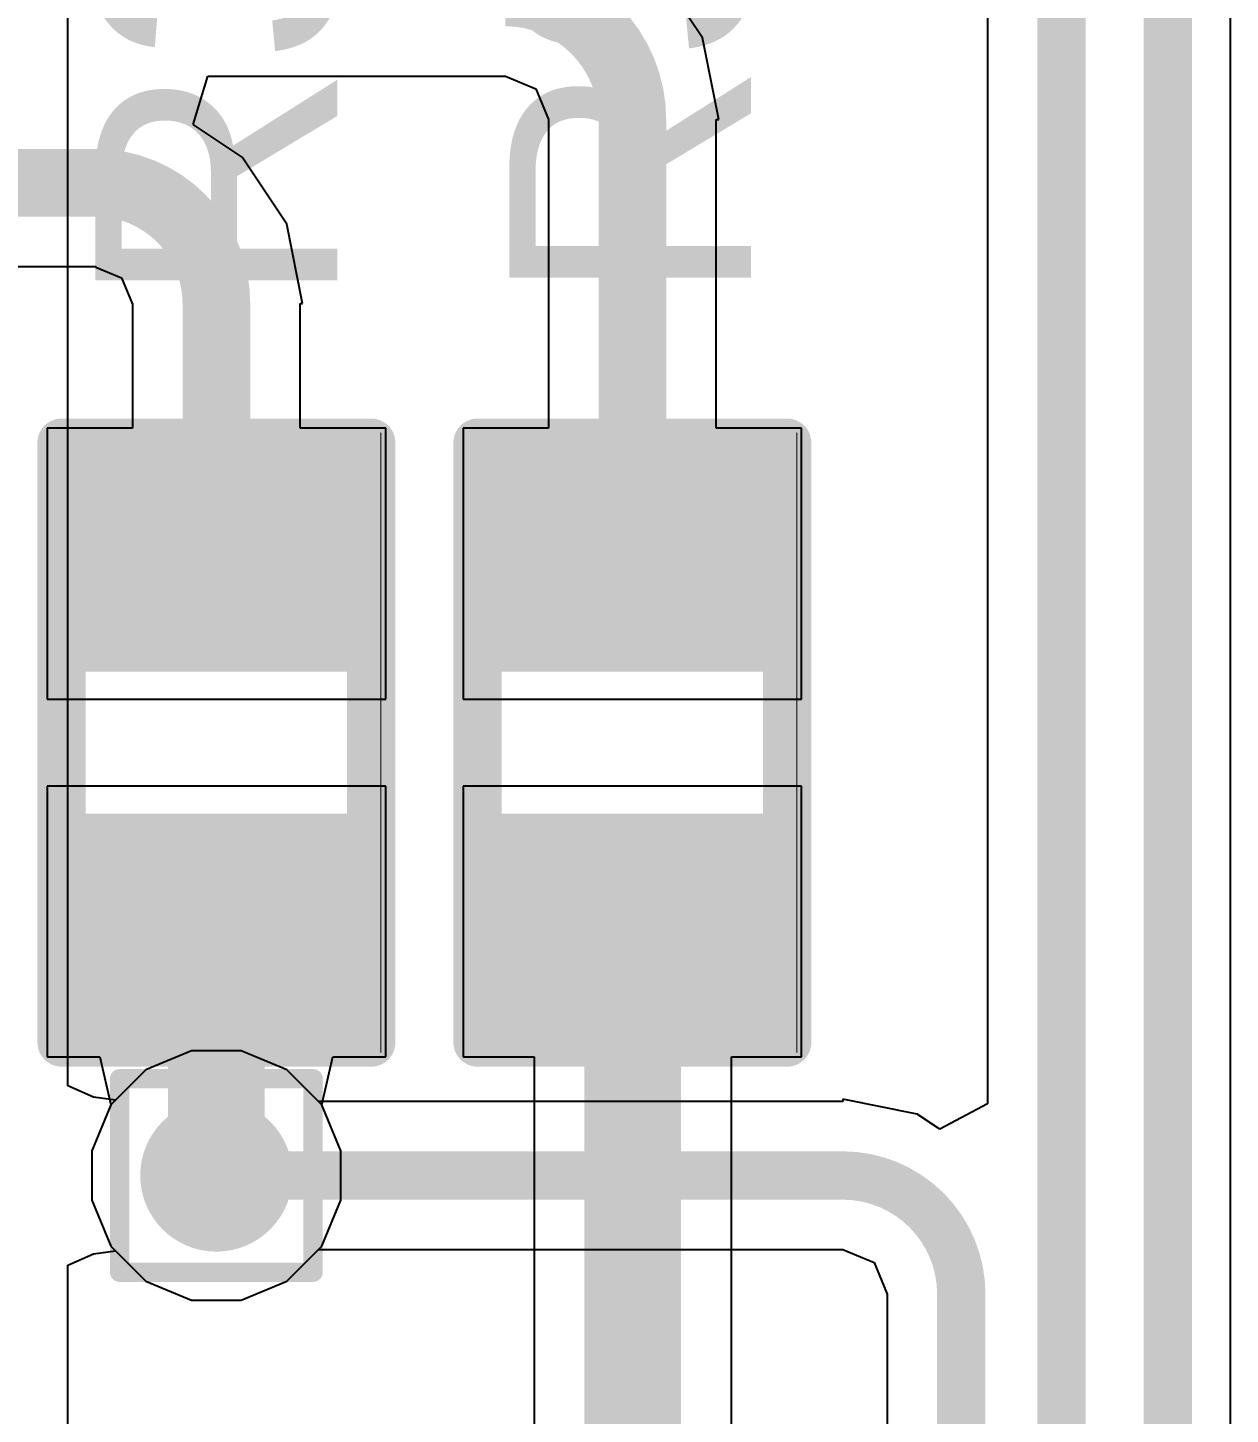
# Model space of a CAD drawing. Header units: inches. Extents: x -12 to 5355, y -7 to 5366.
# Drawn here: x 31.712 to 34.869, y 38.946 to 42.587 of the extents above; entities that cross this region are included whole.
import ezdxf

# ---------------------------------------------------------------- set-up
doc = ezdxf.new("R2010")
doc.units = ezdxf.units.IN
for name, color, linetype in [('BOTTOM LAYER', 5, 'Continuous'), ('Drill Drawing', 1, 'Continuous'), ('GROUND1', 16, 'Continuous'), ('GROUND2', 156, 'Continuous'), ('POWER', 76, 'Continuous'), ('SIGNAL', 90, 'Continuous'), ('TOP LAYER', 1, 'Continuous'), ('Top Overlay', 2, 'Continuous'), ('Top Paste', 8, 'Continuous'), ('Top Solder', 216, 'Continuous'), ('Via Holes', 16, 'Continuous')]:
    doc.layers.add(name, color=color, linetype=linetype)
doc.styles.add('Arial', font='', dxfattribs={"height": 0.2})
doc.styles.get('Arial').set_extended_font_data('Arial')

# ---------------------------------------------------------------- blocks, each defined once
blk = doc.blocks.new('R___0402_23')
at = {"layer": 'TOP LAYER'}
for points in [[(-0.6985, -0.3175), (-0.6985, 0.3175), (-0.2412999999999999, 0.3175), (-0.2413, -0.3175)], [(0.2412999999999999, -0.3175), (0.2413, 0.3175), (0.6985, 0.3175), (0.6985, -0.3175)]]:
    blk.add_hatch(color=1, dxfattribs=at).paths.add_polyline_path(points)
at = {"layer": 'Top Paste'}
for points in [[(-0.6985, -0.3175), (-0.6985, 0.3175), (-0.2412999999999999, 0.3175), (-0.2413, -0.3175)], [(0.2412999999999999, -0.3175), (0.2413, 0.3175), (0.6985, 0.3175), (0.6985, -0.3175)]]:
    blk.add_hatch(color=8, dxfattribs=at).paths.add_polyline_path(points)
at = {"layer": 'Top Solder'}
for points in [[(-0.75350116, -0.37250116), (-0.75350116, 0.37250116), (-0.1862988399999999, 0.37250116), (-0.18629884, -0.37250116)], [(0.1862988399999999, -0.37250116), (0.18629884, 0.37250116), (0.75350116, 0.37250116), (0.75350116, -0.37250116)]]:
    blk.add_hatch(color=216, dxfattribs=at).paths.add_polyline_path(points)
at = {"layer": 'Top Overlay'}
for points in [[(-0.7874, 0.4064, 0.127, 0.127, 0), (0.7874, 0.4064, 0.127, 0.127, 0)], [(-0.7874, 0.4064, 0.127, 0.127, 0), (-0.7874, -0.4064, 0.127, 0.127, 0)], [(0.7874, 0.4064, 0.127, 0.127, 0), (0.7874, -0.4064, 0.127, 0.127, 0)], [(-0.7874, -0.4064, 0.127, 0.127, 0), (0.7874, -0.4064, 0.127, 0.127, 0)], [(-0.8128, -0.4318, 0.0032258, 0.0032258, 0), (0.8128, -0.4318, 0.0032258, 0.0032258, 0)]]:
    blk.add_lwpolyline(points, format="xyseb", dxfattribs=at)
for points in [[(-0.8191499999999999, 0.4064, 0.0635, 0.0635, 1), (-0.7556499999999999, 0.4064, 0.0635, 0.0635, 1)], [(-0.8191499999999999, 0.4064, 0.0635, 0.0635, 1), (-0.7556499999999999, 0.4064, 0.0635, 0.0635, 1)], [(0.7556499999999999, 0.4064, 0.0635, 0.0635, 1), (0.8191499999999999, 0.4064, 0.0635, 0.0635, 1)], [(0.7556499999999999, 0.4064, 0.0635, 0.0635, 1), (0.8191499999999999, 0.4064, 0.0635, 0.0635, 1)], [(-0.8191499999999999, -0.4064, 0.0635, 0.0635, 1), (-0.7556499999999999, -0.4064, 0.0635, 0.0635, 1)], [(-0.8191499999999999, -0.4064, 0.0635, 0.0635, 1), (-0.7556499999999999, -0.4064, 0.0635, 0.0635, 1)], [(0.7556499999999999, -0.4064, 0.0635, 0.0635, 1), (0.8191499999999999, -0.4064, 0.0635, 0.0635, 1)], [(0.7556499999999999, -0.4064, 0.0635, 0.0635, 1), (0.8191499999999999, -0.4064, 0.0635, 0.0635, 1)], [(-0.81360518, -0.4318, 0.0016129, 0.0016129, 1), (-0.8119948199999999, -0.4318, 0.0016129, 0.0016129, 1)], [(0.8119948199999999, -0.4318, 0.0016129, 0.0016129, 1), (0.81360518, -0.4318, 0.0016129, 0.0016129, 1)]]:
    blk.add_lwpolyline(points, format="xyseb", close=True, dxfattribs=at)
blk = doc.blocks.new('R___0402_24')
at = {"layer": 'TOP LAYER'}
for points in [[(-0.6985, -0.3175), (-0.6985, 0.3175), (-0.2412999999999999, 0.3175), (-0.2413, -0.3175)], [(0.2412999999999999, -0.3175), (0.2413, 0.3175), (0.6985, 0.3175), (0.6985, -0.3175)]]:
    blk.add_hatch(color=1, dxfattribs=at).paths.add_polyline_path(points)
at = {"layer": 'Top Paste'}
for points in [[(-0.6985, -0.3175), (-0.6985, 0.3175), (-0.2412999999999999, 0.3175), (-0.2413, -0.3175)], [(0.2412999999999999, -0.3175), (0.2413, 0.3175), (0.6985, 0.3175), (0.6985, -0.3175)]]:
    blk.add_hatch(color=8, dxfattribs=at).paths.add_polyline_path(points)
at = {"layer": 'Top Solder'}
for points in [[(-0.75350116, -0.37250116), (-0.75350116, 0.37250116), (-0.1862988399999999, 0.37250116), (-0.18629884, -0.37250116)], [(0.1862988399999999, -0.37250116), (0.18629884, 0.37250116), (0.75350116, 0.37250116), (0.75350116, -0.37250116)]]:
    blk.add_hatch(color=216, dxfattribs=at).paths.add_polyline_path(points)
at = {"layer": 'Top Overlay'}
for points in [[(-0.7874, 0.4064, 0.127, 0.127, 0), (0.7874, 0.4064, 0.127, 0.127, 0)], [(-0.7874, 0.4064, 0.127, 0.127, 0), (-0.7874, -0.4064, 0.127, 0.127, 0)], [(0.7874, 0.4064, 0.127, 0.127, 0), (0.7874, -0.4064, 0.127, 0.127, 0)], [(-0.7874, -0.4064, 0.127, 0.127, 0), (0.7874, -0.4064, 0.127, 0.127, 0)], [(-0.8128, -0.4318, 0.0032258, 0.0032258, 0), (0.8128, -0.4318, 0.0032258, 0.0032258, 0)]]:
    blk.add_lwpolyline(points, format="xyseb", dxfattribs=at)
for points in [[(-0.8191499999999999, 0.4064, 0.0635, 0.0635, 1), (-0.7556499999999999, 0.4064, 0.0635, 0.0635, 1)], [(-0.8191499999999999, 0.4064, 0.0635, 0.0635, 1), (-0.7556499999999999, 0.4064, 0.0635, 0.0635, 1)], [(0.7556499999999999, 0.4064, 0.0635, 0.0635, 1), (0.8191499999999999, 0.4064, 0.0635, 0.0635, 1)], [(0.7556499999999999, 0.4064, 0.0635, 0.0635, 1), (0.8191499999999999, 0.4064, 0.0635, 0.0635, 1)], [(-0.8191499999999999, -0.4064, 0.0635, 0.0635, 1), (-0.7556499999999999, -0.4064, 0.0635, 0.0635, 1)], [(-0.8191499999999999, -0.4064, 0.0635, 0.0635, 1), (-0.7556499999999999, -0.4064, 0.0635, 0.0635, 1)], [(0.7556499999999999, -0.4064, 0.0635, 0.0635, 1), (0.8191499999999999, -0.4064, 0.0635, 0.0635, 1)], [(0.7556499999999999, -0.4064, 0.0635, 0.0635, 1), (0.8191499999999999, -0.4064, 0.0635, 0.0635, 1)], [(-0.81360518, -0.4318, 0.0016129, 0.0016129, 1), (-0.8119948199999999, -0.4318, 0.0016129, 0.0016129, 1)], [(0.8119948199999999, -0.4318, 0.0016129, 0.0016129, 1), (0.81360518, -0.4318, 0.0016129, 0.0016129, 1)]]:
    blk.add_lwpolyline(points, format="xyseb", close=True, dxfattribs=at)

msp = doc.modelspace()

# ---------------------------------------------------------------- hatches: boundary and pattern name
at = {"layer": 'BOTTOM LAYER'}
h = msp.add_hatch(color=5, dxfattribs=at)
edge = h.paths.add_edge_path()
edge.add_arc((32.2072, 39.5732), 0.1999996, 0, 360)
at = {"layer": 'GROUND1'}
h = msp.add_hatch(color=16, dxfattribs=at)
edge = h.paths.add_edge_path()
edge.add_arc((32.2072, 39.5732), 0.1999996, 0, 360)
at = {"layer": 'GROUND2'}
h = msp.add_hatch(color=156, dxfattribs=at)
edge = h.paths.add_edge_path()
edge.add_arc((32.2072, 39.5732), 0.1999996, 0, 360)
at = {"layer": 'POWER'}
h = msp.add_hatch(color=76, dxfattribs=at)
edge = h.paths.add_edge_path()
edge.add_arc((32.2072, 39.5732), 0.1999996, 0, 360)
at = {"layer": 'SIGNAL'}
h = msp.add_hatch(color=90, dxfattribs=at)
edge = h.paths.add_edge_path()
edge.add_arc((32.2072, 39.5732), 0.1999996, 0, 360)
at = {"layer": 'TOP LAYER'}
h = msp.add_hatch(color=1, dxfattribs=at)
edge = h.paths.add_edge_path()
edge.add_arc((32.2072, 39.5732), 0.1999996, 0, 360)
at = {"layer": 'Via Holes'}
h = msp.add_hatch(color=7, dxfattribs=at)
edge = h.paths.add_edge_path()
edge.add_arc((32.2072, 39.5732), 0.0999998, 0, 360)

# ---------------------------------------------------------------- linework, layer by layer
at = {"layer": 'BOTTOM LAYER'}
for p, q in [((34.86923684, 51.61377028), (34.86923938, 0.25896316)), ((32.14215568, 39.9001996), (32.0219705, 39.8504156)), ((32.27224432, 39.9001996), (32.14215568, 39.9001996)), ((32.3924295, 39.8504156), (32.27224432, 39.9001996)), ((32.0219705, 39.8504156), (31.9299844, 39.7584295)), ((32.4844156, 39.7584295), (32.3924295, 39.8504156)), ((31.9299844, 39.7584295), (31.8802004, 39.63824432)), ((32.5341996, 39.63824432), (32.4844156, 39.7584295)), ((31.8802004, 39.63824432), (31.8802004, 39.50815567999999)), ((32.5341996, 39.50815567999999), (32.5341996, 39.63824432)), ((31.8802004, 39.50815567999999), (31.9299844, 39.38797049999999)), ((32.4844156, 39.38797049999999), (32.5341996, 39.50815567999999)), ((31.9299844, 39.38797049999999), (32.0219705, 39.29598439999999)), ((32.3924295, 39.29598439999999), (32.4844156, 39.38797049999999)), ((32.0219705, 39.29598439999999), (32.14215568, 39.2462004)), ((32.27224432, 39.2462004), (32.3924295, 39.29598439999999)), ((32.14215568, 39.2462004), (32.27224432, 39.2462004))]:
    msp.add_line(p, q, dxfattribs=at)
at = {"layer": 'Drill Drawing'}
for points in [[(31.9532, 39.8272, 0.0508, 0.0508, 0), (32.4612, 39.8272, 0.0508, 0.0508, 0)], [(31.9532, 39.3192, 0.0508, 0.0508, 0), (31.9532, 39.8272, 0.0508, 0.0508, 0)], [(32.4612, 39.3192, 0.0508, 0.0508, 0), (32.4612, 39.8272, 0.0508, 0.0508, 0)], [(31.9532, 39.3192, 0.0508, 0.0508, 0), (32.4612, 39.3192, 0.0508, 0.0508, 0)]]:
    msp.add_lwpolyline(points, format="xyseb", dxfattribs=at)
for points in [[(31.9405, 39.8272, 0.0254, 0.0254, 1), (31.9659, 39.8272, 0.0254, 0.0254, 1)], [(31.9405, 39.8272, 0.0254, 0.0254, 1), (31.9659, 39.8272, 0.0254, 0.0254, 1)], [(32.4485, 39.8272, 0.0254, 0.0254, 1), (32.4739, 39.8272, 0.0254, 0.0254, 1)], [(32.4485, 39.8272, 0.0254, 0.0254, 1), (32.4739, 39.8272, 0.0254, 0.0254, 1)], [(31.9405, 39.3192, 0.0254, 0.0254, 1), (31.9659, 39.3192, 0.0254, 0.0254, 1)], [(31.9405, 39.3192, 0.0254, 0.0254, 1), (31.9659, 39.3192, 0.0254, 0.0254, 1)], [(32.4485, 39.3192, 0.0254, 0.0254, 1), (32.4739, 39.3192, 0.0254, 0.0254, 1)], [(32.4485, 39.3192, 0.0254, 0.0254, 1), (32.4739, 39.3192, 0.0254, 0.0254, 1)]]:
    msp.add_lwpolyline(points, format="xyseb", close=True, dxfattribs=at)
at = {"layer": 'GROUND1'}
for p, q in [((34.86923684, 51.61377028), (34.86923938, 0.25896316)), ((32.14215568, 39.9001996), (32.0219705, 39.8504156)), ((32.27224432, 39.9001996), (32.14215568, 39.9001996)), ((32.3924295, 39.8504156), (32.27224432, 39.9001996)), ((32.0219705, 39.8504156), (31.9299844, 39.7584295)), ((32.4844156, 39.7584295), (32.3924295, 39.8504156)), ((31.9299844, 39.7584295), (31.8802004, 39.63824432)), ((32.5341996, 39.63824432), (32.4844156, 39.7584295)), ((31.8802004, 39.63824432), (31.8802004, 39.50815567999999)), ((32.5341996, 39.50815567999999), (32.5341996, 39.63824432)), ((31.8802004, 39.50815567999999), (31.9299844, 39.38797049999999)), ((32.4844156, 39.38797049999999), (32.5341996, 39.50815567999999)), ((31.9299844, 39.38797049999999), (32.0219705, 39.29598439999999)), ((32.3924295, 39.29598439999999), (32.4844156, 39.38797049999999)), ((32.0219705, 39.29598439999999), (32.14215568, 39.2462004)), ((32.27224432, 39.2462004), (32.3924295, 39.29598439999999)), ((32.14215568, 39.2462004), (32.27224432, 39.2462004))]:
    msp.add_line(p, q, dxfattribs=at)
at = {"layer": 'GROUND2'}
for p, q in [((34.86923684, 51.61890107999999), (34.86923938, 0.25896316)), ((32.14215568, 39.9001996), (32.0219705, 39.8504156)), ((32.27224432, 39.9001996), (32.14215568, 39.9001996)), ((32.3924295, 39.8504156), (32.27224432, 39.9001996)), ((32.0219705, 39.8504156), (31.9299844, 39.7584295)), ((32.4844156, 39.7584295), (32.3924295, 39.8504156)), ((31.9299844, 39.7584295), (31.8802004, 39.63824432)), ((32.5341996, 39.63824432), (32.4844156, 39.7584295)), ((31.8802004, 39.63824432), (31.8802004, 39.50815567999999)), ((32.5341996, 39.50815567999999), (32.5341996, 39.63824432)), ((31.8802004, 39.50815567999999), (31.9299844, 39.38797049999999)), ((32.4844156, 39.38797049999999), (32.5341996, 39.50815567999999)), ((31.9299844, 39.38797049999999), (32.0219705, 39.29598439999999)), ((32.3924295, 39.29598439999999), (32.4844156, 39.38797049999999)), ((32.0219705, 39.29598439999999), (32.14215568, 39.2462004)), ((32.27224432, 39.2462004), (32.3924295, 39.29598439999999)), ((32.14215568, 39.2462004), (32.27224432, 39.2462004))]:
    msp.add_line(p, q, dxfattribs=at)
at = {"layer": 'POWER'}
for p, q in [((34.86923684, 46.9825324), (34.86923938, 0.25896316)), ((32.14215568, 39.9001996), (32.0219705, 39.8504156)), ((32.27224432, 39.9001996), (32.14215568, 39.9001996)), ((32.3924295, 39.8504156), (32.27224432, 39.9001996)), ((32.0219705, 39.8504156), (31.9299844, 39.7584295)), ((32.4844156, 39.7584295), (32.3924295, 39.8504156)), ((31.9299844, 39.7584295), (31.8802004, 39.63824432)), ((32.5341996, 39.63824432), (32.4844156, 39.7584295)), ((31.8802004, 39.63824432), (31.8802004, 39.50815567999999)), ((32.5341996, 39.50815567999999), (32.5341996, 39.63824432)), ((31.8802004, 39.50815567999999), (31.9299844, 39.38797049999999)), ((32.4844156, 39.38797049999999), (32.5341996, 39.50815567999999)), ((31.9299844, 39.38797049999999), (32.0219705, 39.29598439999999)), ((32.3924295, 39.29598439999999), (32.4844156, 39.38797049999999)), ((32.0219705, 39.29598439999999), (32.14215568, 39.2462004)), ((32.27224432, 39.2462004), (32.3924295, 39.29598439999999)), ((32.14215568, 39.2462004), (32.27224432, 39.2462004))]:
    msp.add_line(p, q, dxfattribs=at)
at = {"layer": 'SIGNAL'}
for p, q in [((34.23186702, 45.98041096), (34.23186702, 39.76173404)), ((31.81723126, 39.8090009), (31.81723126, 45.80375142)), ((32.14215568, 39.9001996), (32.0219705, 39.8504156)), ((32.27224432, 39.9001996), (32.14215568, 39.9001996)), ((32.3924295, 39.8504156), (32.27224432, 39.9001996)), ((32.0219705, 39.8504156), (31.94223228, 39.77067738)), ((32.47541383999999, 39.76743126), (32.3924295, 39.8504156)), ((31.88499084, 39.7786098), (31.81723126, 39.8090009)), ((31.94223228, 39.77067738), (31.88499084, 39.7786098)), ((33.85171284, 39.76743126), (32.47541383999999, 39.76743126)), ((34.04750112, 39.73458651999999), (33.85171284, 39.7735298)), ((33.85171284, 39.7735298), (33.85171284, 39.76743126)), ((34.23186702, 39.76173404), (34.106866, 39.69491934)), ((34.106866, 39.69491934), (34.04750112, 39.73458651999999)), ((31.81723126, 39.3373991), (31.88499084, 39.3677902)), ((31.88499084, 39.3677902), (31.94223228, 39.37572262)), ((31.94223228, 39.37572262), (32.0219705, 39.29598439999999)), ((32.3924295, 39.29598439999999), (32.47541383999999, 39.37896874)), ((32.47541383999999, 39.37896874), (33.85171284, 39.37896874)), ((33.85171284, 39.37896874), (33.85171284, 39.37890524)), ((33.85171284, 39.37890524), (33.9344381, 39.3446381)), ((31.81723126, 38.8721092), (31.81723126, 39.3373991)), ((33.9344381, 39.3446381), (33.96870524, 39.26191283999999)), ((32.0219705, 39.29598439999999), (32.14215568, 39.2462004)), ((32.27224432, 39.2462004), (32.3924295, 39.29598439999999)), ((33.96870524, 39.26191283999999), (33.96876874, 39.26191283999999)), ((33.96876874, 39.26191283999999), (33.96876874, 13.7122789)), ((32.14215568, 39.2462004), (32.27224432, 39.2462004))]:
    msp.add_line(p, q, dxfattribs=at)
for points in [[(34.70548812, 6.35349504, 0.127, 0.127, 0), (34.70548812, 46.47211432, 0.127, 0.127, 0)], [(34.42609828, 6.565651079999999, 0.127, 0.127, 0), (34.42609828, 45.98041096, 0.127, 0.127, 0)], [(32.2072, 39.5732, 0.127, 0.127, 0), (33.85171284, 39.5732, 0.127, 0.127, 0)], [(33.85171284, 39.5732, 0.127, 0.127, -0.4142135623730951), (34.163, 39.26191283999999, 0.127, 0.127, 0)], [(34.163, 7.02077336, 0.127, 0.127, 0), (34.163, 39.26191283999999, 0.127, 0.127, 0)]]:
    msp.add_lwpolyline(points, format="xyseb", dxfattribs=at)
for points in [[(32.17545, 39.5732, 0.0635, 0.0635, 1), (32.23895, 39.5732, 0.0635, 0.0635, 1)], [(33.81996284, 39.5732, 0.0635, 0.0635, 1), (33.88346284, 39.5732, 0.0635, 0.0635, 1)], [(33.81996284, 39.5732, 0.0635, 0.0635, 1), (33.88346284, 39.5732, 0.0635, 0.0635, 1)], [(34.13125, 39.26191283999999, 0.0635, 0.0635, 1), (34.19475, 39.26191283999999, 0.0635, 0.0635, 1)], [(34.13125, 39.26191283999999, 0.0635, 0.0635, 1), (34.19475, 39.26191283999999, 0.0635, 0.0635, 1)]]:
    msp.add_lwpolyline(points, format="xyseb", close=True, dxfattribs=at)
at = {"layer": 'TOP LAYER'}
for p, q in [((34.86923684, 51.61377028), (34.86923938, 0.25896316)), ((33.48340776, 42.56046097999999), (33.36191448, 42.74228942)), ((33.5260696, 42.34598084), (33.48340776, 42.56046097999999)), ((32.14637462, 42.33264584), (32.1848988, 42.45964584)), ((32.1848988, 42.45964584), (32.9656059, 42.45964584)), ((32.9656059, 42.45964584), (32.96592594, 42.45970934)), ((32.96592594, 42.45970934), (33.04611628, 42.42649122)), ((33.04611628, 42.42649122), (33.07933439999999, 42.34630088)), ((33.07933439999999, 42.34630088), (33.0792709, 42.34598084)), ((33.0792709, 42.34598084), (33.0792709, 41.5353754)), ((33.5195291, 41.5353754), (33.5195291, 42.34598084)), ((33.5195291, 42.34598084), (33.5260696, 42.34598084)), ((32.27447444, 42.24705038), (32.14637462, 42.33264584)), ((32.39219582, 42.07086836), (32.27447444, 42.24705038)), ((32.43353432, 41.86304556), (32.39219582, 42.07086836)), ((28.96119938, 41.95964684), (31.89046962, 41.95964684)), ((31.89046962, 41.95964684), (31.89046962, 41.9584378)), ((31.89046962, 41.9584378), (31.95792186, 41.9304978)), ((31.95792186, 41.9304978), (31.98586186, 41.86304556)), ((31.98586186, 41.86304556), (31.9870709, 41.86304556)), ((31.9870709, 41.86304556), (31.9870709, 41.5353754)), ((32.42732909999999, 41.5353754), (32.42732909999999, 41.86304556)), ((32.42732909999999, 41.86304556), (32.43353432, 41.86304556)), ((31.9870709, 41.5353754), (31.7627, 41.5353754)), ((31.7627, 41.5353754), (31.7627, 40.82417539999999)), ((32.6517, 41.5353754), (32.42732909999999, 41.5353754)), ((32.6517, 40.82417539999999), (32.6517, 41.5353754)), ((33.0792709, 41.5353754), (32.8549, 41.5353754)), ((32.8549, 41.5353754), (32.8549, 40.82417539999999)), ((33.7439, 41.5353754), (33.5195291, 41.5353754)), ((33.7439, 40.82417539999999), (33.7439, 41.5353754)), ((31.7627, 40.82417539999999), (32.6517, 40.82417539999999)), ((32.8549, 40.82417539999999), (33.7439, 40.82417539999999)), ((32.6517, 40.5955754), (31.7627, 40.5955754)), ((31.7627, 40.5955754), (31.7627, 39.8843754)), ((32.6517, 39.8843754), (32.6517, 40.5955754)), ((33.7439, 40.5955754), (32.8549, 40.5955754)), ((32.8549, 40.5955754), (32.8549, 39.8843754)), ((33.7439, 39.8843754), (33.7439, 40.5955754)), ((31.7627, 39.8843754), (31.90164308, 39.8843754)), ((31.90164308, 39.8843754), (31.9299844, 39.75842695999999)), ((32.4844156, 39.75842695999999), (32.51275692, 39.8843754)), ((32.51275692, 39.8843754), (32.6517, 39.8843754)), ((32.8549, 39.8843754), (33.04136902, 39.8843754)), ((33.04136902, 39.8843754), (33.04136902, 38.32978872)), ((33.55932074, 38.33167848), (33.55932074, 39.8843754)), ((33.55932074, 39.8843754), (33.7439, 39.8843754)), ((31.9299844, 39.75842695999999), (31.8802004, 39.63824432)), ((32.5341996, 39.63824432), (32.4844156, 39.75842695999999)), ((31.8802004, 39.63824432), (31.8802004, 39.50815567999999)), ((32.5341996, 39.50815567999999), (32.5341996, 39.63824432)), ((31.8802004, 39.50815567999999), (31.9299844, 39.38797049999999)), ((32.4844156, 39.38797049999999), (32.5341996, 39.50815567999999)), ((31.9299844, 39.38797049999999), (32.0219705, 39.29598439999999)), ((32.3924295, 39.29598439999999), (32.4844156, 39.38797049999999)), ((32.0219705, 39.29598439999999), (32.14215568, 39.2462004)), ((32.27224432, 39.2462004), (32.3924295, 39.29598439999999)), ((32.14215568, 39.2462004), (32.27224432, 39.2462004))]:
    msp.add_line(p, q, dxfattribs=at)
for points in [[(32.9656059, 42.67977493999999, 0.1778, 0.1778, -0.4142135623730951), (33.2994, 42.34598084, 0.1778, 0.1778, 0)], [(33.2994, 41.1797754, 0.1778, 0.1778, 0), (33.2994, 42.34598084, 0.1778, 0.1778, 0)], [(28.56419992, 42.17977594, 0.1778, 0.1778, 0), (31.89046962, 42.17977594, 0.1778, 0.1778, 0)], [(31.89046962, 42.17977594, 0.1778, 0.1778, -0.4142135623730951), (32.2072, 41.86304556, 0.1778, 0.1778, 0)], [(32.2072, 41.1797754, 0.1778, 0.1778, 0), (32.2072, 41.86304556, 0.1778, 0.1778, 0)], [(32.2072, 39.5732, 0.254, 0.254, 0), (32.2072, 40.2399754, 0.254, 0.254, 0)], [(33.2994, 40.2399754, 0.254, 0.254, 0), (33.30034488, 40.23903051999999, 0.254, 0.254, 0)], [(33.30034488, 38.1508, 0.254, 0.254, 0), (33.30034488, 40.23903051999999, 0.254, 0.254, 0)]]:
    msp.add_lwpolyline(points, format="xyseb", dxfattribs=at)
for points in [[(33.25495, 42.34598084, 0.08889999999999999, 0.08889999999999999, 1), (33.34385, 42.34598084, 0.08889999999999999, 0.08889999999999999, 1)], [(33.25495, 42.34598084, 0.08889999999999999, 0.08889999999999999, 1), (33.34385, 42.34598084, 0.08889999999999999, 0.08889999999999999, 1)], [(31.84601962, 42.17977594, 0.08889999999999999, 0.08889999999999999, 1), (31.93491962, 42.17977594, 0.08889999999999999, 0.08889999999999999, 1)], [(31.84601962, 42.17977594, 0.08889999999999999, 0.08889999999999999, 1), (31.93491962, 42.17977594, 0.08889999999999999, 0.08889999999999999, 1)], [(32.16275, 41.86304556, 0.08889999999999999, 0.08889999999999999, 1), (32.25165, 41.86304556, 0.08889999999999999, 0.08889999999999999, 1)], [(32.16275, 41.86304556, 0.08889999999999999, 0.08889999999999999, 1), (32.25165, 41.86304556, 0.08889999999999999, 0.08889999999999999, 1)], [(32.16275, 41.1797754, 0.08889999999999999, 0.08889999999999999, 1), (32.25165, 41.1797754, 0.08889999999999999, 0.08889999999999999, 1)], [(33.25495, 41.1797754, 0.08889999999999999, 0.08889999999999999, 1), (33.34385, 41.1797754, 0.08889999999999999, 0.08889999999999999, 1)], [(32.1437, 40.2399754, 0.127, 0.127, 1), (32.2707, 40.2399754, 0.127, 0.127, 1)], [(33.2359, 40.2399754, 0.127, 0.127, 1), (33.3629, 40.2399754, 0.127, 0.127, 1)], [(33.23684488, 40.23903051999999, 0.127, 0.127, 1), (33.36384488, 40.23903051999999, 0.127, 0.127, 1)], [(33.23684488, 40.23903051999999, 0.127, 0.127, 1), (33.36384488, 40.23903051999999, 0.127, 0.127, 1)], [(32.1437, 39.5732, 0.127, 0.127, 1), (32.2707, 39.5732, 0.127, 0.127, 1)]]:
    msp.add_lwpolyline(points, format="xyseb", close=True, dxfattribs=at)

# ---------------------------------------------------------------- block references
at = {"rotation": 90}
for name, p in [('R___0402_24', (32.2072, 40.7098754)), ('R___0402_23', (33.2994, 40.7098754))]:
    msp.add_blockref(name, p, dxfattribs=at)

# ---------------------------------------------------------------- texts
at = {"layer": 'Top Overlay', "style": 'Arial'}
for s, p in [('R38', (32.52459586, 41.85100849999999)), ('R39', (33.61126881999999, 41.85823734))]:
    msp.add_text(s, height=0.635, rotation=90, dxfattribs=at).set_placement(p)

doc.saveas('drawing.dxf')
